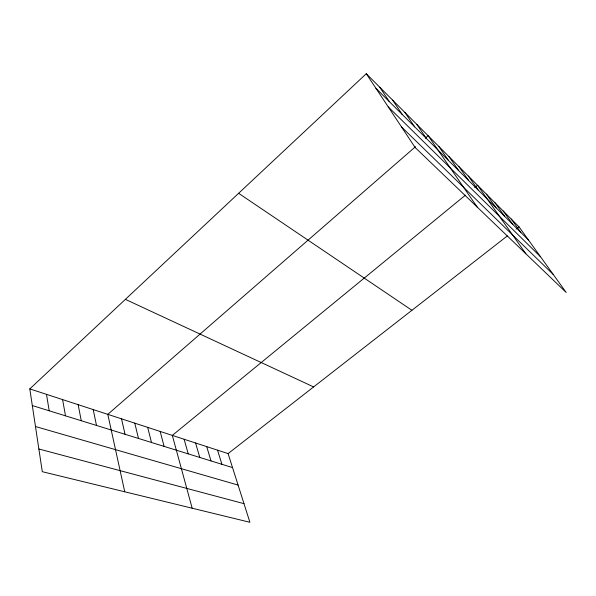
<?xml version="1.0" encoding="UTF-8"?>
<svg xmlns="http://www.w3.org/2000/svg" width="596" height="596" viewBox="0 0 596 596"><rect width="100%" height="100%" fill="white"/><g stroke="black" fill="none" stroke-linecap="round" stroke-linejoin="round"><path stroke-width="0.89" d="M29.8 388.897L228.089 453.601L249.903 522.282L42.294 471.697L29.8 388.897L366.279 73.718L518.997 226.823L566.2 292.48L415.121 147.495L366.279 73.718M415.524 146.676L107.794 414.354L124.743 491.782M425.32 138.153L428.122 135.717L477.165 207.028M465.424 195.16L172.319 435.408L192.173 508.217M474.677 187.576L477.523 185.244L525.873 253.777M228.089 453.601L507.308 235.941M516.076 229.102L518.997 226.823M38.867 448.997L243.988 503.665M35.477 426.52L238.087 485.077M32.311 405.556L232.529 467.592M125.391 299.356L313.63 386.923M238.624 193.298L411.925 310.293M401.548 126.985L553.304 274.54M388.249 106.9L540.505 256.734M375.957 88.335L528.525 240.076M511.249 219.045L520.815 232.41M503.233 211.014L512.843 224.476M494.956 202.715L504.603 216.281M486.388 194.125L496.066 207.795M468.344 176.036L478.081 189.908M458.831 166.507L468.59 180.469M448.974 156.621L458.749 170.679M438.745 146.363L448.527 160.51M416.746 124.311L426.535 138.637M404.907 112.443L414.682 126.851M392.57 100.076L402.322 114.559M379.704 87.18L389.426 101.73M217.547 450.166L221.921 464.306M206.715 446.627L211.006 460.924M195.57 442.992L199.787 457.445M184.112 439.252L188.239 453.869M160.175 431.444L164.101 446.389M147.666 427.362L151.481 442.478M134.785 423.16L138.481 438.447M121.495 418.824L125.063 434.29M93.222 409.594L96.492 425.44M78.158 404.684L81.265 420.724M62.587 399.603L65.508 415.837M46.481 394.343L49.2 410.786"/></g></svg>
